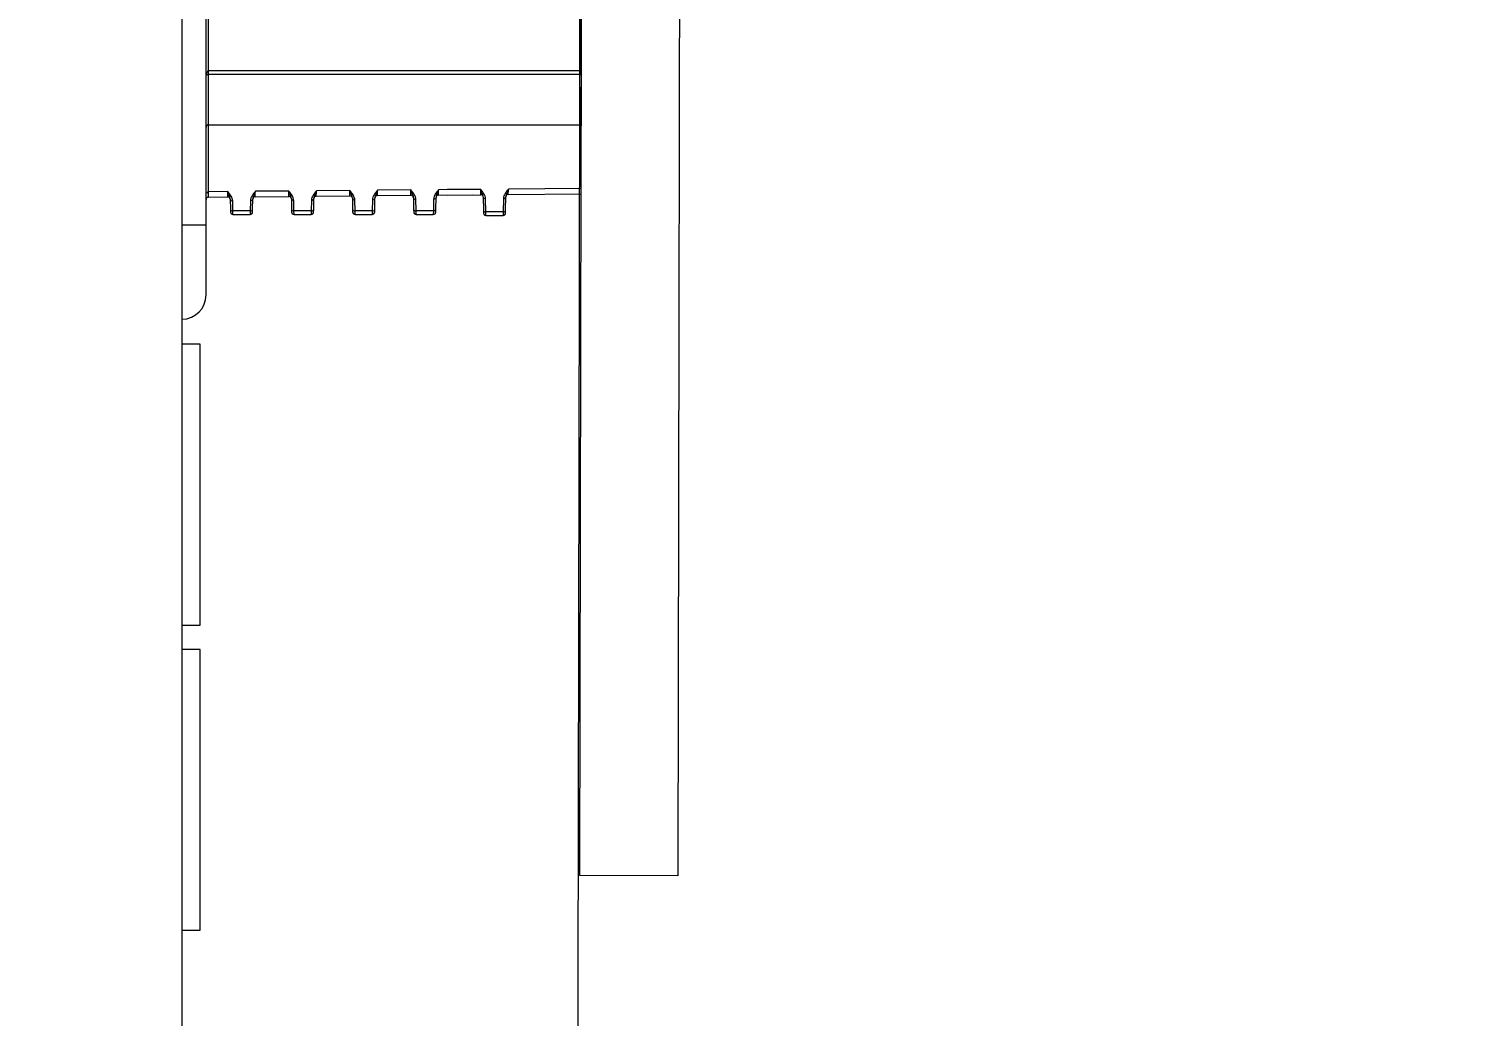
# Model space of a CAD drawing. Header units: millimetres. Extents: x -10496 to -5455, y -188 to 7293.
# Drawn here: x -7484.55 to -7472.71, y 3366.54 to 3374.62 of the extents above; entities that cross this region are included whole.
import ezdxf

# ---------------------------------------------------------------- set-up
doc = ezdxf.new("R2010")
doc.units = ezdxf.units.MM
doc.layers.add('GJC_tefris', color=30, linetype='Continuous', lineweight=0)
doc.layers.add('GJC_ölçüler', color=253, linetype='Continuous', lineweight=5)
doc.layers.add('GJC_yazı', color=11, linetype='Continuous')
doc.styles.add('Ölçü50', font='calibri.ttf', dxfattribs={"width": 0.7})

# ---------------------------------------------------------------- blocks, each defined once
blk = doc.blocks.new('fgjh')
at = {"layer": 'GJC_tefris', "color": 151, "extrusion": (-0.01667214942452569, 1.525087517426141e-05, 0.9998610099413704)}
for p, q in [((5038030.276659993, 2445214.517059881, 2050.072986127254), (5037967.735353814, 2445214.517059881, 2049.030143180629)), ((5037986.357765126, 2445214.517059881, 2049.340661963697), (5037986.357765088, 2445214.367059881, 2049.34066425101)), ((5037988.657445411, 2445214.367059881, 2049.379010194691), (5037988.657445449, 2445214.517059881, 2049.379007907378)), ((5037988.857417651, 2445214.517059881, 2049.382342337263), (5037988.857417613, 2445214.367059881, 2049.382344624576)), ((5037991.157097937, 2445214.367059881, 2049.420690568257), (5037991.157097975, 2445214.517059881, 2049.420688280944)), ((5037991.361739852, 2445214.517059881, 2049.42410057518), (5037991.361800769, 2445214.5135694, 2049.424101644182)), ((5037992.131576438, 2445214.317059881, 2049.436940240545), (5037992.131576489, 2445214.5135694, 2049.436937244019)), ((5037986.357765088, 2445214.367059881, 2049.34066425101), (5037988.657445411, 2445214.367059881, 2049.379010194691)), ((5037988.857417613, 2445214.367059881, 2049.382344624576), (5037991.157097937, 2445214.367059881, 2049.420690568257)), ((5037991.561742464, 2445214.317059881, 2049.427438562743), (5037992.131576438, 2445214.317059881, 2049.436940240545)), ((5037992.131576438, 2445214.317059881, 2049.436940240545), (5038005.907780733, 2445214.317059881, 2049.666651104571)), ((5037992.362758462, 2445214.297234412, 2049.440795379979), (5037992.364135686, 2445214.13939373, 2049.440820751984)), ((5037992.408063213, 2445214.1400883, 2049.44155320949), (5037992.406693573, 2445214.297059881, 2049.441527977187)), ((5037992.406693573, 2445214.297059881, 2049.441527977187), (5037992.955521555, 2445214.297059881, 2049.450679391261)), ((5037992.955521555, 2445214.297059881, 2049.450679391261), (5037992.955520779, 2445211.245372623, 2049.450725925694)), ((5037992.955521555, 2445214.297059881, 2049.450679391261), (5037993.370122517, 2445214.297059881, 2049.457592641324)), ((5037993.370122517, 2445214.297059881, 2049.457592641324), (5037993.370121741, 2445211.245372623, 2049.457639175757)), ((5037993.370122517, 2445214.297059881, 2049.457592641324), (5037993.395556105, 2445214.297059881, 2049.458016732856)), ((5037993.39555533, 2445211.245372623, 2049.458063267288), (5037993.395556105, 2445214.297059881, 2049.458016732856)), ((5037993.395556105, 2445214.297059881, 2049.458016732856), (5037993.988320319, 2445214.297059881, 2049.467900760187)), ((5037992.220623662, 2445214.097405936, 2049.438428405907), (5037992.220623625, 2445213.956713826, 2049.438430551287)), ((5037992.220623662, 2445214.097405936, 2049.438428405907), (5037992.249908913, 2445214.097814933, 2049.438916715621)), ((5037992.263700088, 2445214.117811888, 2049.439146371109), (5037992.240271887, 2445214.11740289, 2049.438755724585)), ((5037992.249908913, 2445214.097814933, 2049.438916715621), (5037992.331380988, 2445214.099237232, 2049.440275197348)), ((5037992.249908877, 2445213.956304829, 2049.438918873474), (5037992.249908913, 2445214.097814933, 2049.438916715621)), ((5037992.345172163, 2445214.119234185, 2049.440504852835), (5037992.263700088, 2445214.117811888, 2049.439146371109)), ((5037992.249908877, 2445213.956304829, 2049.438918873474), (5037992.220623625, 2445213.956713826, 2049.438430551287)), ((5037992.240271841, 2445213.936716872, 2049.438758479821), (5037992.263700042, 2445213.936307875, 2049.439149138819)), ((5037992.333338784, 2445213.954848352, 2049.44031004493), (5037992.249908877, 2445213.956304829, 2049.438918873474)), ((5037992.263700042, 2445213.936307875, 2049.439149138819), (5037992.347129949, 2445213.934851398, 2049.440540310275)), ((5037992.366093254, 2445213.915040918, 2049.440856815442), (5037992.368497722, 2445213.639469882, 2049.440901111943)), ((5037992.412425249, 2445213.640164453, 2049.441633569448), (5037992.41003595, 2445213.913997022, 2049.441589552397)), ((5037992.220623534, 2445213.597405936, 2049.438436030285), (5037992.249908785, 2445213.597814933, 2049.438924339999)), ((5037992.220623534, 2445213.597405936, 2049.438436030285), (5037992.220623499, 2445213.456713826, 2049.438438175664)), ((5037992.263699961, 2445213.617811888, 2049.439153995486), (5037992.24027176, 2445213.61740289, 2049.438763348962)), ((5037992.249908749, 2445213.456304829, 2049.438926497852), (5037992.249908785, 2445213.597814933, 2049.438924339999)), ((5037992.249908785, 2445213.597814933, 2049.438924339999), (5037992.335743023, 2445213.599313384, 2049.440355557307)), ((5037992.349534199, 2445213.619310338, 2049.440585212794), (5037992.263699961, 2445213.617811888, 2049.439153995486)), ((5037992.249908749, 2445213.456304829, 2049.438926497852), (5037992.220623499, 2445213.456713826, 2049.438438175664)), ((5037992.337702149, 2445213.454772176, 2049.440390429375), (5037992.249908749, 2445213.456304829, 2049.438926497852)), ((5037992.240271715, 2445213.436716873, 2049.438766104199), (5037992.263699914, 2445213.436307875, 2049.439156763196)), ((5037992.263699914, 2445213.436307875, 2049.439156763196), (5037992.351493314, 2445213.434775223, 2049.440620694719)), ((5037992.370456619, 2445213.414964743, 2049.440937199887), (5037992.372859757, 2445213.139546035, 2049.440981471902)), ((5037992.416787284, 2445213.140240605, 2049.441713929407), (5037992.414399315, 2445213.413920847, 2049.441669936841)), ((5037992.263699833, 2445213.117811888, 2049.439161619864), (5037992.240271633, 2445213.11740289, 2049.43877097334)), ((5037992.353896234, 2445213.11938649, 2049.440665572752), (5037992.263699833, 2445213.117811888, 2049.439161619864)), ((5037992.220623408, 2445213.097405936, 2049.438443654662), (5037992.249908659, 2445213.097814933, 2049.438931964377)), ((5037992.220623408, 2445213.097405936, 2049.438443654662), (5037992.220623371, 2445212.956713826, 2049.438445800042)), ((5037992.249908622, 2445212.956304829, 2049.43893412223), (5037992.249908659, 2445213.097814933, 2049.438931964377)), ((5037992.249908659, 2445213.097814933, 2049.438931964377), (5037992.340105059, 2445213.099389536, 2049.440435917265)), ((5037992.249908622, 2445212.956304829, 2049.43893412223), (5037992.220623371, 2445212.956713826, 2049.438445800042)), ((5037992.240271587, 2445212.936716873, 2049.438773728577), (5037992.263699788, 2445212.936307875, 2049.439164387574)), ((5037992.342065514, 2445212.954696001, 2049.44047081382), (5037992.249908622, 2445212.956304829, 2049.43893412223)), ((5037992.263699788, 2445212.936307875, 2049.439164387574), (5037992.355856679, 2445212.934699047, 2049.440701079164)), ((5037992.374819984, 2445212.914888567, 2049.441017584331), (5037992.377221793, 2445212.639622188, 2049.44106183186)), ((5037992.42114932, 2445212.640316757, 2049.441794289366), (5037992.41876268, 2445212.913844671, 2049.441750321285)), ((5037992.22062328, 2445212.597405936, 2049.43845127904), (5037992.220623245, 2445212.456713826, 2049.43845342442)), ((5037992.22062328, 2445212.597405936, 2049.43845127904), (5037992.249908531, 2445212.597814933, 2049.438939588755)), ((5037992.263699707, 2445212.617811888, 2049.439169244242), (5037992.240271506, 2445212.61740289, 2049.438778597718)), ((5037992.249908531, 2445212.597814933, 2049.438939588755), (5037992.344467095, 2445212.599465689, 2049.440516277224)), ((5037992.249908495, 2445212.456304829, 2049.438941746608), (5037992.249908531, 2445212.597814933, 2049.438939588755)), ((5037992.35825827, 2445212.619462643, 2049.440745932711), (5037992.263699707, 2445212.617811888, 2049.439169244242)), ((5037992.249908495, 2445212.456304829, 2049.438941746608), (5037992.220623245, 2445212.456713826, 2049.43845342442)), ((5037992.24027146, 2445212.436716873, 2049.438781352955), (5037992.26369966, 2445212.436307875, 2049.439172011952)), ((5037992.346428879, 2445212.454619825, 2049.440551198264), (5037992.249908495, 2445212.456304829, 2049.438941746608)), ((5037992.26369966, 2445212.436307875, 2049.439172011952), (5037992.360220044, 2445212.434622871, 2049.440781463608)), ((5037992.379183349, 2445212.414812392, 2049.441097968775), (5037992.381583829, 2445212.13969834, 2049.441142191818)), ((5037992.425511356, 2445212.14039291, 2049.441874649324), (5037992.423126045, 2445212.413768495, 2049.44183070573)), ((5037992.379810179, 2445212.342972782, 2049.441109516591), (5037992.382208, 2445212.068163387, 2049.441153690661)), ((5037992.426135527, 2445212.068857957, 2049.441886148167), (5037992.423752874, 2445212.341928886, 2049.441842253545)), ((5037992.255599424, 2445212.046124629, 2049.439042896301), (5037992.232171223, 2445212.045715632, 2049.438652249777)), ((5037992.363244477, 2445212.048003842, 2049.440837791512), (5037992.255599424, 2445212.046124629, 2049.439042896301)), ((5037992.212522998, 2445212.025718678, 2049.438324931099), (5037992.24180825, 2445212.026127676, 2049.438813240814)), ((5037992.212522998, 2445212.025718678, 2049.438324931099), (5037992.212522962, 2445211.885026569, 2049.438327076479)), ((5037992.24180825, 2445212.026127676, 2049.438813240814), (5037992.349453301, 2445212.028006888, 2049.440608136025)), ((5037992.241808213, 2445211.884617571, 2049.438815398667), (5037992.24180825, 2445212.026127676, 2049.438813240814)), ((5037992.241808213, 2445211.884617571, 2049.438815398667), (5037992.212522962, 2445211.885026569, 2049.438327076479)), ((5037992.232171178, 2445211.865029614, 2049.438655005014), (5037992.255599379, 2445211.864620617, 2049.439045664011)), ((5037992.351419074, 2445211.88270404, 2049.440643130523), (5037992.241808213, 2445211.884617571, 2049.438815398667)), ((5037992.255599379, 2445211.864620617, 2049.439045664011), (5037992.365210239, 2445211.862707086, 2049.440873395868)), ((5037992.384173543, 2445211.842896607, 2049.441189901035), (5037992.389387179, 2445211.245372623, 2049.441285949669)), ((5037992.433320766, 2445211.245372623, 2049.442018518822), (5037992.428116239, 2445211.841852711, 2049.441922637989)), ((5037992.389387179, 2445211.245372623, 2049.441285949669), (5037992.433320766, 2445211.245372623, 2049.442018518822)), ((5037992.433320766, 2445211.245372623, 2049.442018518822), (5037992.947420642, 2445211.245372623, 2049.450590860234)), ((5037993.362021605, 2445211.245372623, 2049.457504110297), (5037992.947420642, 2445211.245372623, 2049.450590860234)), ((5037993.362021605, 2445211.245372623, 2049.457504110297), (5037993.387455192, 2445211.245372623, 2049.457928201828)), ((5037993.387455192, 2445211.245372623, 2049.457928201828), (5037993.9454913, 2445211.245372623, 2049.467233156497))]:
    blk.add_line(p, q, dxfattribs=at)
at = {"layer": 'GJC_tefris', "color": 151, "elevation": 2049.551707446506}
blk.add_lwpolyline([(5037984.411602098, 2445211.272081491), (5038013.611553238, 2445211.218663755), (5038016.256785847, 2445181.27847552), (5038015.790393333, 2445177.785265772), (5038015.324000819, 2445174.292056025), (5038013.969391032, 2445171.038585778), (5038013.239257337, 2445169.284967666), (5038010.921125554, 2445165.586241114), (5038010.921125554, 2445165.586241114), (5038007.823791926, 2445162.314360802), (5038006.42011399, 2445161.241354907), (5038004.609889191, 2445160.495412069), (5038000.858057292, 2445159.497464433), (5037998.916450194, 2445159.245459635), (5037996.975778112, 2445159.504566588), (5037995.03510603, 2445159.76367354), (5037991.420139089, 2445161.268795524), (5037990.020396401, 2445162.346929934), (5037988.620653712, 2445163.425064343), (5037986.935054473, 2445165.630120694), (5037985.249455233, 2445167.835177045)], dxfattribs=at)
at = {"layer": 'GJC_tefris', "color": 151, "elevation": 2049.5516147277}
blk.add_lwpolyline([(5037986.806026483, 2445211.255585141), (5038011.205985654, 2445211.210948403), (5038011.204522154, 2445210.410949741), (5037986.804562983, 2445210.455586479)], close=True, dxfattribs=at)
at = {"layer": 'GJC_tefris', "color": 151, "extrusion": (-0.01667214942452569, 1.525087517426141e-05, 0.9998610099413704)}
for centre, radius, start, end in [((-2449822.002876046, 5035086.939806997, -81907.71387002322), 0.2000000000000004, 271.052404094467, 0.05240410685350697), ((-2449821.783590576, 5035087.721136001, -81907.7138700232), 0.02000000000000009, 90.5524040984515, 180.0524041068535), ((-2449821.784132806, 5035088.313980483, -81907.71387002322), 0.01999999999999992, 90.05240410606234, 180.0524041068535), ((-2449821.583843281, 5035087.619163383, -81907.7138700232), 0.02000000000000014, 181.0524040971931, 270.0524041060623), ((-2449821.62575122, 5035087.722657818, -81907.7138700232), 0.02000000000000014, 1.05240409719316, 90.5524040984515), ((-2449821.44315123, 5035087.619292063, -81907.7138700232), 0.02000000000000061, 270.0524041060623, 359.0524041120754), ((-2449821.401400293, 5035087.724820914, -81907.71387002322), 0.01999999999999899, 90.5524040984515, 179.0524041120754), ((-2449821.083843491, 5035087.619620694, -81907.71387002319), 0.02000000000000014, 181.0524040971931, 270.0524041060623), ((-2449821.125831572, 5035087.72747783, -81907.71387002322), 0.02000000000000047, 1.05240409719316, 90.5524040984515), ((-2449820.943151439, 5035087.619749376, -81907.7138700232), 0.02000000000000061, 270.0524041060623, 359.0524041120754), ((-2449820.901328319, 5035087.729642393, -81907.7138700232), 0.02000000000000038, 90.5524040984515, 179.0524041120754), ((-2449820.583843699, 5035087.620078007, -81907.7138700232), 0.02000000000000014, 181.0524040971931, 270.0524041060623), ((-2449820.625911925, 5035087.732297841, -81907.71387002319), 0.02000000000000014, 1.05240409719316, 90.5524040984515), ((-2449820.443151649, 5035087.620206687, -81907.71387002322), 0.02000000000000061, 270.0524041060623, 359.0524041120754), ((-2449820.401256343, 5035087.734463872, -81907.7138700232), 0.01999999999999899, 90.5524040984515, 179.0524041120754), ((-2449820.125992276, 5035087.737117849, -81907.7138700232), 0.02000000000000014, 1.05240409719316, 90.5524040984515), ((-2449820.083843908, 5035087.620535318, -81907.71387002319), 0.02000000000000014, 181.0524040971931, 270.0524041060623), ((-2449819.943151857, 5035087.620664, -81907.71387002319), 0.02000000000000061, 270.0524041060623, 359.0524041120754), ((-2449819.901184368, 5035087.739285352, -81907.7138700232), 0.01999999999999899, 90.5524040984515, 179.0524041120754), ((-2449819.512149479, 5035087.612956937, -81907.71387002319), 0.02000000000000014, 181.0524040971931, 270.0524041060623), ((-2449819.554538275, 5035087.742627564, -81907.7138700232), 0.02000000000000014, 1.05240409719316, 90.5524040984515), ((-2449819.371457429, 5035087.61308562, -81907.71387002322), 0.02000000000000061, 270.0524041060623, 359.0524041120754), ((-2449819.329273387, 5035087.744799471, -81907.71387002322), 0.019999999999999, 90.5524040984515, 179.0524041120754)]:
    blk.add_arc(centre, radius, start, end, dxfattribs=at)
at = {"layer": 'GJC_tefris', "color": 151, "extrusion": (-0.0166721494245257, 1.525087517426374e-05, 0.9998610099413704)}
blk.add_ellipse((5037992.512744848, 2445214.297059881, 2049.443296325675), major_axis=(-0.1499863853305831, 0.0001745327183389476, -0.002500945696241622), ratio=0.0011633799627088, start_param=1.15086945797e-05, end_param=0.785447745975777, dxfattribs=at)
at = {"layer": 'GJC_tefris', "color": 151, "extrusion": (-0.01667214942452603, 1.525087517426405e-05, 0.9998610099413704)}
for centre in [(5037992.392553403, 2445214.297059881, 2049.441292197389), (5037993.381415935, 2445214.297059881, 2049.457780953057)]:
    blk.add_ellipse(centre, major_axis=(3.595880482116156e-09, 0.01414213562208417, -2.156499672147947e-07), ratio=1, start_param=-1.570796326794896, end_param=0, dxfattribs=at)
at = {"layer": 'GJC_tefris', "color": 151, "extrusion": (-0.01667214942452503, 1.525087517426405e-05, 0.9998610099413704)}
blk.add_ellipse((5037993.381415935, 2445214.297059881, 2049.457780953057), major_axis=(5.085342946490533e-09, 0.01999999999767302, -3.049751083605053e-07), ratio=1, start_param=0, end_param=1.570796326794896, dxfattribs=at)
at = {"layer": 'GJC_tefris', "color": 151, "extrusion": (-0.0166721494245257, 1.525087517426413e-05, 0.9998610099413703)}
for centre, ratio, start_param in [((5037992.264049083, 2445214.097814933, 2049.43915249542), 0.7070529271412302, 1.584e-13), ((5037992.345521158, 2445214.099237232, 2049.440510977146), 0.707052927141218, 0), ((5037992.264048829, 2445213.097814933, 2049.439167744175), 0.707052927141218, 1.584e-13), ((5037992.354245229, 2445213.099389536, 2049.440671697063), 0.7070529271412302, 0), ((5037992.264048701, 2445212.597814933, 2049.439175368553), 0.707052927141218, 5.604e-13), ((5037992.358607264, 2445212.599465689, 2049.440752057022), 0.707052927141218, 0)]:
    blk.add_ellipse(centre, major_axis=(-0.0003489945299985942, 0.01999695390080322, -6.124311218660691e-06), ratio=ratio, start_param=start_param, end_param=1.558455298598985, dxfattribs=at)
at = {"layer": 'GJC_tefris', "color": 151, "extrusion": (-0.0166721494245257, 1.525087517427172e-05, 0.9998610099413704)}
blk.add_ellipse((5037992.514096183, 2445214.142186222, 2049.443321220748), major_axis=(0.1499604968394614, 0.002792493366689939, 0.002500468763415884), ratio=0.0011633799627096, start_param=3.14158115023114, end_param=3.92701738682924, dxfattribs=at)
at = {"layer": 'GJC_tefris', "color": 151, "extrusion": (-0.01667214942452547, 1.525087517426012e-05, 0.9998610099413703)}
blk.add_ellipse((5037992.264049047, 2445213.956304829, 2049.439154653273), major_axis=(0.0003490046991354426, 0.01999695390080109, 5.514453900312019e-06), ratio=0.707052927141202, start_param=1.583137354990803, end_param=3.141592653589635, dxfattribs=at)
at = {"layer": 'GJC_tefris', "color": 151, "extrusion": (-0.01667214942452565, 1.52508751742631e-05, 0.9998610099413705)}
blk.add_ellipse((5037992.347478954, 2445213.954848352, 2049.440545824729), major_axis=(0.0003490046991340527, 0.01999695390080101, 5.514453900288845e-06), ratio=0.7070529271412338, start_param=1.583137354990761, end_param=3.141592653589537, dxfattribs=at)
at = {"layer": 'GJC_tefris', "color": 151, "extrusion": (-0.0166721494245257, 1.525087517427497e-05, 0.9998610099413703)}
blk.add_ellipse((5037992.516105535, 2445213.911898462, 2049.443358238216), major_axis=(-0.1500122816306042, 0.003142462857265608, -0.002501422773066127), ratio=0.0011624699228659, start_param=3.4499490079e-05, end_param=0.7854707387133202, dxfattribs=at)
at = {"layer": 'GJC_tefris', "color": 151, "extrusion": (-0.01667214942452571, 1.525087517426386e-05, 0.9998610099413704)}
blk.add_ellipse((5037992.264048955, 2445213.597814933, 2049.439160119798), major_axis=(-0.0003489945299985944, 0.01999695390080305, -6.124311218660689e-06), ratio=0.7070529271412241, start_param=1.582e-13, end_param=1.558455298598985, dxfattribs=at)
at = {"layer": 'GJC_tefris', "color": 151, "extrusion": (-0.01667214942452571, 1.525087517426397e-05, 0.9998610099413704)}
blk.add_ellipse((5037992.349883193, 2445213.599313384, 2049.440591337105), major_axis=(-0.000348994529999984, 0.01999695390080322, -6.124311218683865e-06), ratio=0.7070529271412689, start_param=0, end_param=1.558455298598938, dxfattribs=at)
at = {"layer": 'GJC_tefris', "color": 151, "extrusion": (-0.01667214942452571, 1.52508751742624e-05, 0.9998610099413704)}
blk.add_ellipse((5037992.518458218, 2445213.642262374, 2049.443401580707), major_axis=(0.1499604968394627, 0.00279249336668899, 0.002500468763415906), ratio=0.0011633799627075, start_param=3.141581145271445, end_param=3.927017386829517, dxfattribs=at)
at = {"layer": 'GJC_tefris', "color": 151, "extrusion": (-0.01667214942452493, 1.525087517425069e-05, 0.9998610099413705)}
for centre, ratio, start_param, end_param in [((5037992.264048919, 2445213.456304829, 2049.439162277651), 0.7070529271412309, 1.583137354990754, 3.141592653589537), ((5037992.360569049, 2445212.454619825, 2049.440786978062), 0.7070529271412059, 1.583137354990754, 3.141592653589938), ((5037992.365559244, 2445211.88270404, 2049.440878910321), 0.7070529271412059, 1.583137354990761, 3.141592653589537)]:
    blk.add_ellipse(centre, major_axis=(0.0003490046991340528, 0.01999695390080092, 5.514453900288845e-06), ratio=ratio, start_param=start_param, end_param=end_param, dxfattribs=at)
at = {"layer": 'GJC_tefris', "color": 151, "extrusion": (-0.01667214942452526, 1.525087517425638e-05, 0.9998610099413707)}
for centre, end_param in [((5037992.351842319, 2445213.454772176, 2049.440626209173), 3.141592653590037), ((5037992.264048792, 2445212.956304829, 2049.439169902028), 3.141592653589635), ((5037992.264048665, 2445212.456304829, 2049.439177526406), 3.141592653589635), ((5037992.255948383, 2445211.884617571, 2049.439051178465), 3.141592653589635)]:
    blk.add_ellipse(centre, major_axis=(0.0003490046991354427, 0.01999695390080093, 5.514453900312021e-06), ratio=0.7070529271412049, start_param=1.583137354990803, end_param=end_param, dxfattribs=at)
at = {"layer": 'GJC_tefris', "color": 151, "extrusion": (-0.0166721494245257, 1.525087517426852e-05, 0.9998610099413706)}
blk.add_ellipse((5037992.520468901, 2445213.411822286, 2049.44343862266), major_axis=(-0.1500122816306055, 0.003142462857265868, -0.002501422773066149), ratio=0.0011624699228645, start_param=3.44981094928e-05, end_param=0.7854707387139733, dxfattribs=at)
at = {"layer": 'GJC_tefris', "color": 151, "extrusion": (-0.01667214942452569, 1.525087517426386e-05, 0.9998610099413704)}
blk.add_ellipse((5037992.522820255, 2445213.142338526, 2049.443481940665), major_axis=(0.1499604968394599, 0.002792493366690028, 0.002500468763415857), ratio=0.0011633799627103, start_param=3.141581149767888, end_param=3.927017386829178, dxfattribs=at)
at = {"layer": 'GJC_tefris', "color": 151, "extrusion": (-0.01667214942452469, 1.525087517424641e-05, 0.9998610099413705)}
blk.add_ellipse((5037992.356205684, 2445212.954696001, 2049.440706593618), major_axis=(0.0003490046991340528, 0.01999695390080076, 5.514453900288849e-06), ratio=0.7070529271412114, start_param=1.583137354990761, end_param=3.141592653589792, dxfattribs=at)
at = {"layer": 'GJC_tefris', "color": 151, "extrusion": (-0.0166721494245257, 1.525087517428115e-05, 0.9998610099413705)}
blk.add_ellipse((5037992.524832265, 2445212.91174611, 2049.443519007105), major_axis=(-0.1500122816305988, 0.003142462857265348, -0.002501422773066036), ratio=0.0011624699228673, start_param=3.44995093875e-05, end_param=0.7854707387151048, dxfattribs=at)
at = {"layer": 'GJC_tefris', "color": 151, "extrusion": (-0.01667214942452571, 1.525087517424706e-05, 0.9998610099413705)}
blk.add_ellipse((5037992.52718229, 2445212.642414679, 2049.443562300624), major_axis=(0.1499604968394559, 0.002792493366689328, 0.002500468763415791), ratio=0.0011633799627071, start_param=3.141581147355415, end_param=3.9270173868299, dxfattribs=at)
at = {"layer": 'GJC_tefris', "color": 151, "extrusion": (-0.0166721494245257, 1.525087517428235e-05, 0.9998610099413705)}
blk.add_ellipse((5037992.529195631, 2445212.411669935, 2049.443599391549), major_axis=(-0.1500122816306055, 0.003142462857265347, -0.002501422773066149), ratio=0.0011624699228673, start_param=3.44981094928e-05, end_param=0.7854707387143482, dxfattribs=at)
at = {"layer": 'GJC_tefris', "color": 151, "extrusion": (-0.01667214942452473, 1.525087517428099e-05, 0.9998610099413704)}
for centre, end_param in [((5037992.25594842, 2445212.026127676, 2049.439049020612), 1.558455298598889), ((5037992.363593471, 2445212.028006888, 2049.440843915824), 1.558455298598883)]:
    blk.add_ellipse(centre, major_axis=(-0.0003489945300013739, 0.01999695390080322, -6.124311218707042e-06), ratio=0.7070529271412747, start_param=3.641e-13, end_param=end_param, dxfattribs=at)
at = {"layer": 'GJC_tefris', "color": 151, "extrusion": (-0.01667214942452569, 1.52508751742624e-05, 0.9998610099413703)}
blk.add_ellipse((5037992.532168497, 2445212.070955878, 2049.443654159425), major_axis=(0.1499604968394684, 0.002792493366689678, 0.002500468763415999), ratio=0.001163379962707, start_param=3.141581148001908, end_param=3.927017386829662, dxfattribs=at)
at = {"layer": 'GJC_tefris', "color": 151, "extrusion": (-0.0166721494245257, 1.525087517427064e-05, 0.9998610099413703)}
blk.add_ellipse((5037992.534185825, 2445211.83975415, 2049.443691323808), major_axis=(-0.1500122816306039, 0.003142462857264656, -0.002501422773066123), ratio=0.0011624699228729, start_param=3.45005874287e-05, end_param=0.7854707387143383, dxfattribs=at)
at = {"layer": 'GJC_tefris', "color": 151}
for points in [[(5037992.331380988, 2445214.099237232, 2049.440275197348), (5037992.345344062, 2445214.099480992, 2049.440508020463), (5037992.358767128, 2445214.105373695, 2049.440731753043), (5037992.38408969, 2445214.120750414, 2049.441153758729), (5037992.396095622, 2445214.130424545, 2049.441353803692), (5037992.408063213, 2445214.1400883, 2049.44155320949)], [(5037992.345172163, 2445214.119234185, 2049.440504852835), (5037992.354015993, 2445214.119388577, 2049.440652316643), (5037992.363103532, 2445214.12295255, 2049.440803792143), (5037992.383659709, 2445214.130834752, 2049.441146435212), (5037992.395138045, 2445214.135455176, 2049.441337759867), (5037992.408063213, 2445214.1400883, 2049.44155320949)], [(5037992.41003595, 2445213.913997022, 2049.441589552397), (5037992.398065288, 2445213.923659478, 2049.441389800596), (5037992.386056485, 2445213.933333135, 2049.441189412657), (5037992.360729155, 2445213.948710573, 2049.440766858395), (5037992.347304092, 2445213.954604553, 2049.440542912715), (5037992.333338784, 2445213.954848352, 2049.44031004493)], [(5037992.41003595, 2445213.913997022, 2049.441589552397), (5037992.397108207, 2445213.91862978, 2049.441373918524), (5037992.385626797, 2445213.923250003, 2049.441182401647), (5037992.365065206, 2445213.931132357, 2049.44083942784), (5037992.355975495, 2445213.934696977, 2049.440687807389), (5037992.347129949, 2445213.934851398, 2049.440540310275)], [(5037992.335743023, 2445213.599313384, 2049.440355557307), (5037992.349706098, 2445213.599557144, 2049.440588380422), (5037992.363129163, 2445213.605449847, 2049.440812113001), (5037992.388451725, 2445213.620826567, 2049.441234118687), (5037992.400457658, 2445213.630500698, 2049.441434163651), (5037992.412425249, 2445213.640164453, 2049.441633569448)], [(5037992.349534199, 2445213.619310338, 2049.440585212794), (5037992.358378029, 2445213.619464729, 2049.440732676602), (5037992.367465568, 2445213.623028703, 2049.440884152101), (5037992.388021745, 2445213.630910905, 2049.441226795171), (5037992.39950008, 2445213.635531329, 2049.441418119826), (5037992.412425249, 2445213.640164453, 2049.441633569448)], [(5037992.414399315, 2445213.413920847, 2049.441669936841), (5037992.402428652, 2445213.423583303, 2049.441470185041), (5037992.390419849, 2445213.43325696, 2049.441269797102), (5037992.365092521, 2445213.448634398, 2049.440847242839), (5037992.351667457, 2445213.454528377, 2049.440623297159), (5037992.337702149, 2445213.454772176, 2049.440390429375)], [(5037992.414399315, 2445213.413920847, 2049.441669936841), (5037992.401471573, 2445213.418553605, 2049.441454302968), (5037992.389990162, 2445213.423173827, 2049.441262786091), (5037992.36942857, 2445213.431056181, 2049.440919812284), (5037992.36033886, 2445213.434620801, 2049.440768191834), (5037992.351493314, 2445213.434775223, 2049.440620694719)], [(5037992.340105059, 2445213.099389536, 2049.440435917265), (5037992.354068134, 2445213.099633296, 2049.44066874038), (5037992.3674912, 2445213.105526, 2049.44089247296), (5037992.392813762, 2445213.120902719, 2049.441314478646), (5037992.404819693, 2445213.13057685, 2049.441514523609), (5037992.416787284, 2445213.140240605, 2049.441713929407)], [(5037992.353896234, 2445213.11938649, 2049.440665572752), (5037992.362740065, 2445213.119540881, 2049.44081303656), (5037992.371827603, 2445213.123104855, 2049.44096451206), (5037992.39238378, 2445213.130987057, 2049.441307155129), (5037992.403862116, 2445213.135607481, 2049.441498479784), (5037992.416787284, 2445213.140240605, 2049.441713929407)], [(5037992.41876268, 2445212.913844671, 2049.441750321285), (5037992.406792018, 2445212.923507127, 2049.441550569485), (5037992.394783215, 2445212.933180784, 2049.441350181546), (5037992.369455885, 2445212.948558223, 2049.440927627284), (5037992.356030822, 2445212.954452201, 2049.440703681604), (5037992.342065514, 2445212.954696001, 2049.44047081382)], [(5037992.41876268, 2445212.913844671, 2049.441750321285), (5037992.405834937, 2445212.91847743, 2049.441534687413), (5037992.394353527, 2445212.923097651, 2049.441343170536), (5037992.373791936, 2445212.930980006, 2049.441000196729), (5037992.364702225, 2445212.934544626, 2049.440848576278), (5037992.355856679, 2445212.934699047, 2049.440701079164)], [(5037992.344467095, 2445212.599465689, 2049.440516277224), (5037992.35843017, 2445212.599709449, 2049.440749100339), (5037992.371853235, 2445212.605602152, 2049.440972832918), (5037992.397175797, 2445212.620978871, 2049.441394838605), (5037992.40918173, 2445212.630653003, 2049.441594883568), (5037992.42114932, 2445212.640316757, 2049.441794289366)], [(5037992.35825827, 2445212.619462643, 2049.440745932711), (5037992.367102101, 2445212.619617034, 2049.440893396519), (5037992.37618964, 2445212.623181008, 2049.441044872018), (5037992.396745817, 2445212.631063209, 2049.441387515088), (5037992.408224152, 2445212.635683633, 2049.441578839743), (5037992.42114932, 2445212.640316757, 2049.441794289366)], [(5037992.423126045, 2445212.413768495, 2049.44183070573), (5037992.411155382, 2445212.423430951, 2049.44163095393), (5037992.399146579, 2445212.433104609, 2049.44143056599), (5037992.373819251, 2445212.448482047, 2049.441008011728), (5037992.360394187, 2445212.454376026, 2049.440784066048), (5037992.346428879, 2445212.454619825, 2049.440551198264)], [(5037992.423126045, 2445212.413768495, 2049.44183070573), (5037992.410198303, 2445212.418401254, 2049.441615071857), (5037992.398716892, 2445212.423021476, 2049.44142355498), (5037992.3781553, 2445212.430903831, 2049.441080581173), (5037992.36906559, 2445212.43446845, 2049.440928960723), (5037992.360220044, 2445212.434622871, 2049.440781463608)], [(5037992.349453301, 2445212.028006888, 2049.440608136025), (5037992.363416377, 2445212.028250648, 2049.440840959141), (5037992.376839442, 2445212.034143351, 2049.44106469172), (5037992.402162004, 2445212.049520071, 2049.441486697406), (5037992.414167937, 2445212.059194202, 2049.44168674237), (5037992.426135527, 2445212.068857957, 2049.441886148167)], [(5037992.363244477, 2445212.048003842, 2049.440837791512), (5037992.372088308, 2445212.048158233, 2049.44098525532), (5037992.381175846, 2445212.051722207, 2049.44113673082), (5037992.401732024, 2445212.059604409, 2049.44147937389), (5037992.413210359, 2445212.064224833, 2049.441670698544), (5037992.426135527, 2445212.068857957, 2049.441886148167)], [(5037992.428116239, 2445211.841852711, 2049.441922637989), (5037992.416145576, 2445211.851515166, 2049.441722886189), (5037992.404136773, 2445211.861188823, 2049.44152249825), (5037992.378809445, 2445211.876566262, 2049.441099943987), (5037992.365384381, 2445211.882460241, 2049.440875998307), (5037992.351419074, 2445211.88270404, 2049.440643130523)], [(5037992.428116239, 2445211.841852711, 2049.441922637989), (5037992.415188497, 2445211.846485469, 2049.441707004116), (5037992.403707086, 2445211.851105691, 2049.441515487239), (5037992.383145494, 2445211.858988045, 2049.441172513432), (5037992.374055784, 2445211.862552665, 2049.441020892982), (5037992.365210239, 2445211.862707086, 2049.440873395868)]]:
    blk.add_open_spline(points, degree=3, knots=[0, 0, 0, 0, 0.5, 0.5, 1, 1, 1, 1], dxfattribs=at)
blk = doc.blocks.new('rölöveteyit')
at = {"layer": 'GJC_yazı', "lineweight": 0, "insert": (30672.61473744849, -28380.10760433398, -0.1189398151083207), "char_height": 125, "attachment_point": 1, "rotation": 0.04063747282578942, "style": 'Ölçü50'}
blk.add_mtext_dynamic_manual_height_columns('{\\fCalibri Light|b0|i0|c162|p34;BİNAYA AİT ALAN}', width=958.2822270266421, gutter_width=0.7720375324976313, heights=[97.76626446848928], dxfattribs=at)

msp = doc.modelspace()

# ---------------------------------------------------------------- block references
at = {"rotation": 90}
msp.add_blockref('fgjh', (2437731.216854233, -5034619.119305481, -1763.716172823757), dxfattribs=at)

# ---------------------------------------------------------------- next in the draw order: block references
at = {"layer": 'GJC_ölçüler'}
msp.add_blockref('rölöveteyit', (-39101.92334334465, 31729.9740501685), dxfattribs=at)

doc.saveas('drawing.dxf')
